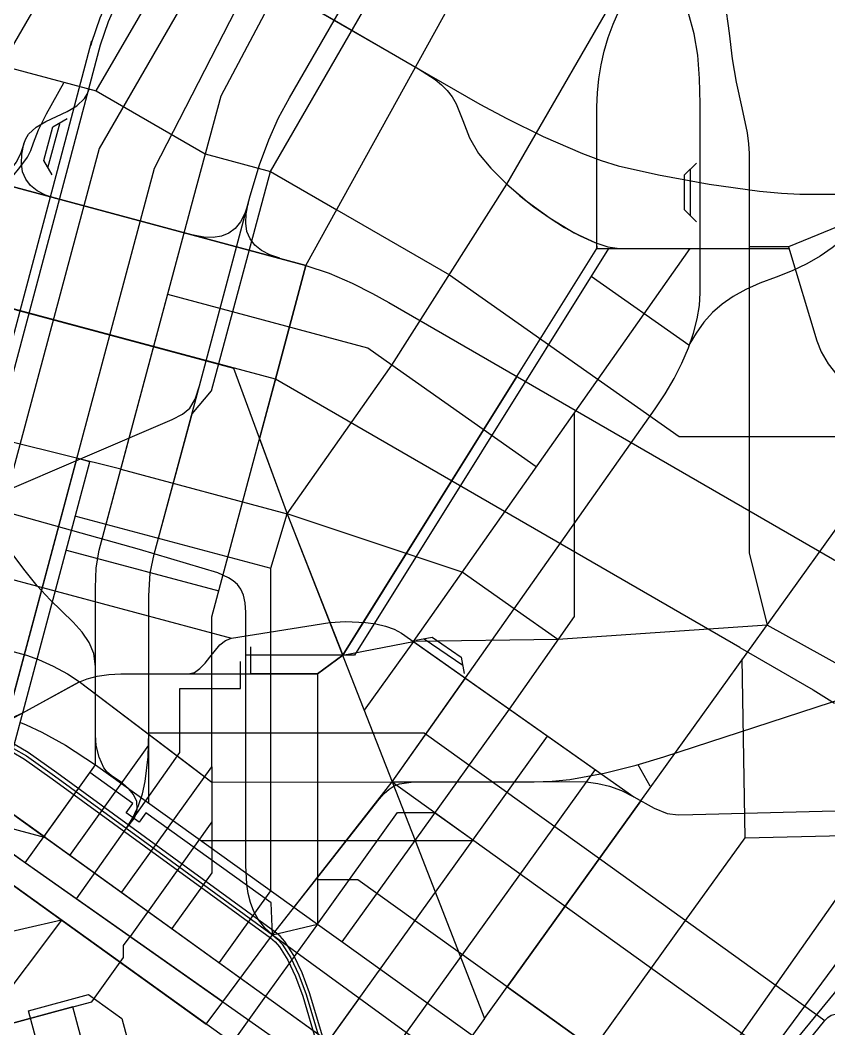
# Model space of a CAD drawing. Header units: millimetres. Extents: x 2 to 2848, y 1 to 2248.
# Drawn here: x 514.1 to 652.2, y 389.2 to 561.4 of the extents above; entities that cross this region are included whole.
import ezdxf

# ---------------------------------------------------------------- set-up
doc = ezdxf.new("R2010")
doc.units = ezdxf.units.MM
for name, color, linetype in [('1x', 7, 'CONTINUOUS'), ('1xx', 7, 'CONTINUOUS'), ('1x淵', 7, 'CONTINUOUS'), ('9x', 7, 'CONTINUOUS'), ('9xx', 7, 'CONTINUOUS'), ('9xx淵', 7, 'CONTINUOUS'), ('9x淵', 7, 'CONTINUOUS'), ('公園・緑地', 7, 'CONTINUOUS'), ('市街地', 7, 'CONTINUOUS'), ('新幹線', 7, 'CONTINUOUS'), ('河川・湖沼', 7, 'CONTINUOUS'), ('浦州地鉄', 7, 'CONTINUOUS'), ('浦州導軌BRT', 7, 'CONTINUOUS'), ('浦州市道', 7, 'CONTINUOUS'), ('浦州市電', 7, 'CONTINUOUS'), ('浦州環線', 7, 'CONTINUOUS'), ('浦州線', 7, 'CONTINUOUS'), ('海岸線', 7, 'CONTINUOUS'), ('清水線', 7, 'CONTINUOUS'), ('濼水電鉄', 7, 'CONTINUOUS'), ('臨海線', 7, 'CONTINUOUS'), ('自轉車道・登山道', 7, 'CONTINUOUS'), ('航路', 7, 'CONTINUOUS'), ('車廠', 7, 'CONTINUOUS'), ('青空急行', 7, 'CONTINUOUS'), ('高速道路', 7, 'CONTINUOUS')]:
    doc.layers.add(name, color=color, linetype=linetype)

msp = doc.modelspace()

# ---------------------------------------------------------------- linework, layer by layer
at = {"layer": '1x', "color": 1}
for points in [[(411.82395, 401.3172), (444.97471, 416.4633), (448.71854, 430.4354), (461.88632, 479.5768), (484.786167, 493.3489), (496.689056, 500.536), (510.929884, 553.6835), (571.722878, 658.6481), (571.722878, 710.2182)], [(531.340953, 484.7751), (543.794308, 531.2516), (548.42658, 548.5394), (598.590204, 643.1363)], [(531.34096, 484.7751), (484.27994, 496.4568), (441.18728, 508.0034)]]:
    msp.add_lwpolyline(points, dxfattribs=at)
at = {"layer": '1xx', "color": 2}
for points in [[(527.110927, 549.3478), (573.120989, 628.394), (625.678691, 719.4266), (632.168477, 730.6672), (632.168477, 757.6345), (630.30171, 758.57), (630.30171, 767.8309), (630.30171, 777.4885), (630.666472, 783.483012), (631.031234, 787.3443)], [(443.387, 549.169), (445.810454, 549.788177), (448.037981, 550.675642), (450.030377, 551.723258), (451.748434, 552.822888), (454.204712, 554.745639), (455.09317, 555.5788), (465.49471, 550.8615), (468.135597, 549.905597), (471.247055, 549.195075), (474.618505, 548.788266), (478.039371, 548.7435), (495.676946, 549.5572), (500.118027, 549.861692), (503.95935, 550.490137), (505.740037, 551.001203), (507.472706, 551.683689), (509.19133, 552.56774), (510.929884, 553.6835), (527.110927, 549.3478), (545.722591, 538.6022)], [(518.203041, 422.0369), (526.981995, 434.2987), (526.981995, 464.479), (527.106237, 467.898075), (527.632474, 470.9348), (531.341032, 484.7753)]]:
    msp.add_lwpolyline(points, dxfattribs=at)
at = {"layer": '1x淵', "color": 1}
for points in [[(411.82395, 401.3172), (444.97471, 416.4633), (448.71854, 430.4354), (461.88632, 479.5768), (484.786167, 493.3489), (496.689056, 500.536), (510.929884, 553.6835), (571.722878, 658.6481), (571.722878, 710.2182)], [(531.34094, 484.7751), (543.7943, 531.2516), (548.42658, 548.5394), (598.5902, 643.1363), (604.969784, 653.3659), (638.208065, 706.6794)], [(531.340958, 484.7751), (484.279938, 496.4568), (441.18728, 508.0034)]]:
    msp.add_lwpolyline(points, dxfattribs=at)
at = {"layer": '9x', "color": 1}
for points in [[(531.34095, 484.7751), (559.753072, 477.1621), (577.651552, 431.3473), (581.56511, 421.3426), (593.432651, 390.9624), (583.335225, 376.9006), (593.94798, 337.2937), (595.764748, 331.542558), (597.722507, 326.995587), (599.769254, 323.355273), (601.852989, 320.3241), (622.988472, 291.6778)], [(564.81292, 313.5585), (599.55906, 322.8687), (600.78518, 323.305572), (601.990503, 323.9318), (603.114856, 324.698653), (604.098065, 325.5574), (610.882543, 332.3104), (611.580436, 333.1674), (612.079441, 334.101275), (612.379147, 335.036837), (612.47914, 335.8989), (612.47914, 353.0421), (627.98732, 375.0828), (663.50884, 425.5927), (670.91718, 451.0589)], [(577.65156, 431.3473), (601.91104, 431.347), (604.950761, 431.48207), (607.978977, 431.79625), (613.86715, 432.83425), (619.308068, 434.205625), (624.03424, 435.655), (668.18716, 450.0608)], [(584.243067, 378.1647), (581.418825, 378.4595), (552.523018, 370.7169), (530.641104, 364.8537), (523.118312, 392.9292), (508.595174, 389.0378), (506.09293, 390.8356), (485.351475, 405.7395)]]:
    msp.add_lwpolyline(points, dxfattribs=at)
at = {"layer": '9xx', "color": 2}
for points in [[(531.481764, 412.5289), (546.860988, 433.9469), (546.860988, 459.5705), (557.725414, 500.1177), (562.935536, 519.562), (610.844513, 606.2799), (621.576092, 624.8675), (620.72969, 627.5077)], [(625.177336, 598.2002), (624.939465, 596.03256), (625.108936, 593.59232), (625.633964, 590.908736), (626.462762, 588.011062), (628.824525, 581.690473), (631.779933, 574.8646), (632.641779, 572.595398), (633.368764, 570.055714), (634.477343, 564.571537), (635.224053, 559.225342), (635.727279, 554.8304), (636.41732, 550.828461), (637.388154, 546.458187), (638.253747, 542.22822), (638.526442, 540.324802), (638.628064, 538.6472), (638.628064, 522.4641), (638.628064, 470.4534), (641.66346, 458.1159)], [(597.21736, 533.422), (619.124992, 571.3781), (620.994062, 571.1539)], [(558.206636, 566.982), (592.612867, 547.1176), (597.229121, 544.626417), (603.445288, 541.588738), (610.159542, 538.684389), (613.359132, 537.49466), (616.27006, 536.5932), (623.153617, 535.017388), (631.767408, 533.446), (640.380172, 532.239113), (644.14515, 531.88488), (647.260649, 531.7568), (667.279156, 531.7568), (674.7716, 531.2552), (676.870526, 530.878159), (679.08482, 530.14125), (681.035347, 529.251266), (682.34297, 528.415)], [(558.206638, 566.982), (567.790693, 561.4487), (582.177862, 553.1422), (584.975945, 551.326622), (586.100396, 550.397478), (587.067107, 549.413), (587.895069, 548.342366), (588.603274, 547.154753), (589.736372, 544.3053), (590.87363, 541.333522), (592.410248, 538.700875), (594.480176, 536.149641), (597.21736, 533.4221), (599.400828, 531.508893), (601.841334, 529.590523), (604.442003, 527.747208), (607.10596, 526.059162), (609.736328, 524.606603), (612.236232, 523.469745), (614.508797, 522.728806), (616.457146, 522.464), (630.286228, 522.464), (638.628064, 522.4641), (645.318742, 522.4641)], [(642.14374, 384.9792), (656.026401, 403.7563), (667.080719, 418.7797), (677.79045, 438.1241), (684.10011, 449.0528), (686.609423, 452.747012), (689.826946, 456.691275), (693.251854, 460.50935), (696.38332, 463.825), (703.68393, 471.4397), (723.56924, 492.4), (728.31666, 506.3292), (737.52602, 533.2781), (738.228117, 534.78795), (739.139964, 536.039798), (741.244679, 538.055838), (742.263434, 538.963201), (743.143712, 539.898908), (743.798456, 540.934546), (744.14061, 542.1417), (745.14611, 550.5833), (745.72811, 555.9), (745.867944, 558.985745), (745.666074, 561.758938)], [(675.31418, 543.8908), (667.279158, 531.7568), (645.318742, 522.714), (638.628064, 522.714)], [(545.722591, 538.6023), (556.855305, 535.6193), (568.190929, 529.0746)], [(548.146411, 400.529), (556.933726, 412.7658), (556.933885, 467.8523), (559.753073, 477.1621), (577.618723, 502.5216), (597.217368, 533.422)], [(568.190926, 529.0746), (587.454101, 517.953), (626.653497, 490.3316), (660.599009, 490.3316), (672.43853, 490.3316), (674.068792, 490.410804), (675.496082, 490.641299), (676.746017, 491.012413), (677.844217, 491.513473), (678.816297, 492.133806), (679.687876, 492.862739), (681.232, 494.603712), (684.241408, 498.919245), (686.116575, 501.323037), (688.51197, 503.777), (701.56529, 515.5211)], [(524.172385, 448.3671), (525.572793, 448.965378), (527.297061, 449.426125), (529.251577, 449.722359), (531.342726, 449.8271), (542.816408, 449.8271), (564.879245, 449.8271), (569.217274, 453.0309), (581.269785, 455.3498), (628.549054, 522.4639)], [(645.318742, 522.714), (650.147388, 506.658), (650.909611, 504.799609), (652.101511, 502.7711), (653.595878, 500.854941), (655.265506, 499.3336), (660.599, 495.5088), (660.599, 490.3316)], [(762.66695, 507.4073), (761.852688, 501.100288), (761.129081, 494.31365), (760.286091, 487.042888), (759.11368, 479.2835), (739.23411, 453.5725), (737.95988, 437.2816), (731.61024, 431.9638), (698.25316, 423.6105), (685.00816, 433.957), (677.79045, 438.1241), (641.663444, 458.1159), (605.956733, 455.6529), (581.269785, 455.3498)], [(593.432654, 390.9624), (597.300677, 396.3492), (620.130594, 428.1427), (660.599011, 484.4996), (660.599011, 490.3316)], [(458.83269, 468.182), (501.05468, 456.8135), (515.20424, 453.0222), (517.283106, 452.283134), (519.753955, 451.1401), (522.200317, 449.802366), (524.20572, 448.4792), (546.86068, 431.3143), (577.65156, 431.3473)], [(637.925594, 421.8104), (637.411085, 452.3526)], [(479.56726, 432.2687), (518.477811, 421.8427)], [(577.651555, 431.3473), (591.583005, 421.3427), (645.20976, 382.8326), (647.931502, 380.8781), (649.988583, 379.127537), (651.973148, 376.97385), (653.698023, 374.688687), (654.976033, 372.5437), (656.413357, 369.414402), (658.333447, 364.758112), (660.125044, 359.719192), (660.781639, 357.413858), (661.176888, 355.442)], [(518.222507, 422.0263), (579.036046, 378.2048), (583.210165, 377.77), (584.804333, 377.6034), (628.938605, 345.9106), (630.232884, 344.755121), (631.420611, 343.251247), (632.471346, 341.46158), (633.354649, 339.448725), (634.040082, 337.275286), (634.497205, 335.003866), (634.695578, 332.697069), (634.604763, 330.4175), (633.295138, 320.244588), (632.815726, 314.816098), (632.742647, 312.177492), (632.827424, 309.6507), (633.302675, 305.256855), (634.061573, 301.669212), (635.171467, 298.331639), (636.699707, 294.688), (638.859974, 290.121052), (641.433446, 285.004437), (644.490945, 279.1137)], [(621.836733, 399.4178), (627.771919, 407.6833), (637.925596, 421.8103), (669.122616, 422.5587)]]:
    msp.add_lwpolyline(points, dxfattribs=at)
msp.add_lwpolyline([(577.651555, 431.347)], close=True, dxfattribs=at)
at = {"layer": '9xx淵', "color": 1}
for points in [[(531.481762, 412.5289), (546.860986, 433.9469), (546.860986, 459.5705), (557.725412, 500.1177), (562.935534, 519.562), (610.844511, 606.2799), (621.57609, 624.8675), (620.729688, 627.5077)], [(625.177334, 598.2002), (624.939463, 596.03256), (625.108934, 593.59232), (625.633962, 590.908736), (626.46276, 588.011062), (628.824523, 581.690473), (631.779931, 574.8646), (632.641777, 572.595398), (633.368762, 570.055714), (634.477341, 564.571537), (635.224051, 559.225342), (635.727277, 554.8304), (636.417318, 550.828461), (637.388152, 546.458187), (638.253745, 542.22822), (638.52644, 540.324802), (638.628062, 538.6472), (638.628062, 522.4641), (638.628062, 470.4534), (641.663458, 458.1159)], [(597.217358, 533.422), (619.12499, 571.3781), (620.99406, 571.1539)], [(558.206636, 566.982), (567.790691, 561.4487), (582.17786, 553.1422), (584.975943, 551.326622), (586.100394, 550.397478), (587.067105, 549.413), (587.895067, 548.342366), (588.603272, 547.154753), (589.73637, 544.3053), (590.873628, 541.333522), (592.410246, 538.700875), (594.480174, 536.149641), (597.217358, 533.4221), (599.400826, 531.508893), (601.841332, 529.590523), (604.442001, 527.747208), (607.105958, 526.059162), (609.736326, 524.606603), (612.23623, 523.469745), (614.508795, 522.728806), (616.457144, 522.464), (630.286226, 522.464), (638.628062, 522.4641), (645.31874, 522.4641)], [(642.143738, 384.9792), (656.026399, 403.7563), (667.080717, 418.7797), (677.79045, 438.1241), (684.10011, 449.0528), (686.609423, 452.747012), (689.826946, 456.691275), (693.251854, 460.50935), (696.38332, 463.825), (703.68393, 471.4397), (723.56924, 492.4), (728.31666, 506.3292), (737.52602, 533.2781), (738.228117, 534.78795), (739.139964, 536.039798), (741.244679, 538.055838), (742.263434, 538.963201), (743.143712, 539.898908), (743.798456, 540.934546), (744.14061, 542.1417), (745.14611, 550.5833), (745.72811, 555.9), (745.867944, 558.985745), (745.666074, 561.758938)], [(675.31418, 543.8908), (667.279156, 531.7568), (645.31874, 522.714), (638.628062, 522.714)], [(545.722589, 538.6023), (556.855303, 535.6193), (568.190926, 529.0746)], [(548.146411, 400.529), (556.933726, 412.7658), (556.933885, 467.8523), (559.753073, 477.1621), (577.618723, 502.5216), (597.217368, 533.422)], [(568.190926, 529.0746), (587.454101, 517.953), (626.653497, 490.3316), (660.599009, 490.3316), (672.43853, 490.3316), (674.068792, 490.410804), (675.496082, 490.641299), (676.746017, 491.012413), (677.844217, 491.513473), (678.816297, 492.133806), (679.687876, 492.862739), (681.232, 494.603712), (684.241408, 498.919245), (686.116575, 501.323037), (688.51197, 503.777), (701.56529, 515.5211)], [(524.172383, 448.3671), (525.572791, 448.965378), (527.297059, 449.426125), (529.251575, 449.722359), (531.342724, 449.8271), (542.816406, 449.8271), (564.879243, 449.8271), (569.217271, 453.0309), (581.269783, 455.3498), (628.549052, 522.4639)], [(645.31874, 522.714), (650.147386, 506.658), (650.909609, 504.799609), (652.101509, 502.7711), (653.595876, 500.854941), (655.265504, 499.3336), (660.598998, 495.5088), (660.598998, 490.3316)], [(762.66695, 507.4073), (761.852688, 501.100288), (761.129081, 494.31365), (760.286091, 487.042888), (759.11368, 479.2835), (739.23411, 453.5725), (737.95988, 437.2816), (731.61024, 431.9638), (698.25316, 423.6105), (685.00816, 433.957), (677.79045, 438.1241), (641.663442, 458.1159), (605.956731, 455.6529), (581.269783, 455.3498)], [(593.432652, 390.9624), (597.300675, 396.3492), (620.130592, 428.1427), (660.599009, 484.4996), (660.599009, 490.3316)], [(458.83269, 468.182), (501.054678, 456.8135), (515.204238, 453.0222), (517.283104, 452.283134), (519.753953, 451.1401), (522.200315, 449.802366), (524.205718, 448.4792), (546.860678, 431.3143), (577.651558, 431.3473)], [(637.925594, 421.8104), (637.411085, 452.3526)], [(479.567258, 432.2687), (518.477809, 421.8427)], [(577.651553, 431.3473), (591.583003, 421.3427), (645.209758, 382.8326), (647.9315, 380.8781), (649.988581, 379.127537), (651.973146, 376.97385), (653.698021, 374.688687), (654.976031, 372.5437), (656.413355, 369.414402), (658.333445, 364.758112), (660.125042, 359.719192), (660.781637, 357.413858), (661.176886, 355.442)], [(518.204652, 422.0392), (579.036044, 378.2048), (583.210163, 377.77), (584.804331, 377.6034), (628.938603, 345.9106), (630.232882, 344.755121), (631.420609, 343.251247), (632.471344, 341.46158), (633.354647, 339.448725), (634.04008, 337.275286), (634.497203, 335.003866), (634.695576, 332.697069), (634.604761, 330.4175), (633.295136, 320.244588), (632.815724, 314.816098), (632.742645, 312.177492), (632.827422, 309.6507), (633.302673, 305.256855), (634.061571, 301.669212), (635.171465, 298.331639), (636.699705, 294.688), (638.859972, 290.121052), (641.433444, 285.004437), (644.490943, 279.1137)], [(621.836731, 399.4178), (627.771917, 407.6833), (637.925594, 421.8103), (669.122614, 422.5587)]]:
    msp.add_lwpolyline(points, dxfattribs=at)
at = {"layer": '9xx淵', "color": 2}
for points in [[(558.206638, 566.982), (592.612869, 547.1176), (597.229123, 544.626417), (603.44529, 541.588738), (610.159544, 538.684389), (613.359134, 537.49466), (616.270062, 536.5932), (623.153619, 535.017388), (631.76741, 533.446), (640.380174, 532.239113), (644.145152, 531.88488), (647.260651, 531.7568), (667.279158, 531.7568), (674.7716, 531.2552), (676.870526, 530.878159), (679.08482, 530.14125), (681.035347, 529.251266), (682.34297, 528.415)], [(552.660998, 449.827), (564.879245, 449.827), (569.217274, 453.0308)]]:
    msp.add_lwpolyline(points, dxfattribs=at)
at = {"layer": '9xx淵', "color": 1}
msp.add_lwpolyline([(577.651553, 431.347)], close=True, dxfattribs=at)
at = {"layer": '9x淵', "color": 1}
for points in [[(531.340952, 484.7751), (559.753074, 477.1621), (577.651554, 431.3473), (581.565112, 421.3426), (593.432653, 390.9624), (583.335227, 376.9006), (593.947982, 337.2937), (595.76475, 331.542558), (597.722509, 326.995587), (599.769256, 323.355273), (601.852991, 320.3241), (622.988474, 291.6778)], [(564.812915, 313.5585), (599.559055, 322.8687), (600.785175, 323.305572), (601.990498, 323.9318), (603.114851, 324.698653), (604.09806, 325.5574), (610.882538, 332.3104), (611.580431, 333.1674), (612.079436, 334.101275), (612.379142, 335.036837), (612.479135, 335.8989), (612.479135, 353.0421), (627.987315, 375.0828), (663.508835, 425.5927), (670.91718, 451.0589)], [(577.65156, 431.3473), (601.91104, 431.347), (604.950761, 431.48207), (607.978977, 431.79625), (613.86715, 432.83425), (619.308068, 434.205625), (624.03424, 435.655), (668.18716, 450.0608)], [(584.243067, 378.1647), (581.418825, 378.4595), (552.523018, 370.7169), (530.641104, 364.8537), (523.118312, 392.9292), (508.595174, 389.0378), (506.09293, 390.8356)]]:
    msp.add_lwpolyline(points, dxfattribs=at)
at = {"layer": '公園・緑地', "color": 7}
msp.add_lwpolyline([(523.80895, 486.6449), (505.65999, 418.9121), (545.89301, 389.9963), (548.72069, 393.8099), (514.99492, 417.5561), (512.78665, 419.1095), (512.78665, 425.9264), (510.40127, 427.6335), (526.05259, 486.0451)], close=True, dxfattribs=at)
at = {"layer": '市街地', "color": 7}
msp.add_lwpolyline([(562.93554, 519.562), (495.32516, 537.6781), (548.3569, 642.6483), (610.8445, 606.2798)], dxfattribs=at)
for points in [[(562.81108, 377.8376), (505.66, 418.912), (496, 421.5), (421.53086, 386.5088), (403.8203, 424.1375), (403.8203, 469.5135), (430.87396, 469.5135), (441.18728, 508.0034), (484.27994, 496.4568), (495.32516, 537.6781), (562.93554, 519.562), (557.72542, 500.1177), (555.013885, 489.9972), (559.75308, 477.1621), (569.217274, 453.0308), (581.269785, 455.3498), (618.93692, 428.8033), (620.130594, 428.1426), (597.300677, 396.3491), (627.625129, 374.5761), (612.47914, 353.0421), (572.36466, 342.2934)], [(543.9003, 387.3167), (557.699935, 377.4009), (560.339974, 367.5481), (524.757749, 358.0139), (515.573268, 392.2909), (525.806028, 395.0329), (531.474091, 390.9596), (536.650955, 371.6393), (546.305707, 374.2264), (543.090093, 386.2272)]]:
    msp.add_lwpolyline(points, close=True, dxfattribs=at)
at = {"layer": '新幹線', "color": 1}
msp.add_lwpolyline([(609.499187, 712.252832), (597.234007, 687.9753), (585.19551, 664.96703), (574.699163, 645.387603), (563.594789, 625.1536), (547.800959, 597.41355), (537.866448, 580.054712), (532.737246, 571.2839), (531.112619, 568.709347), (529.384393, 565.5134), (527.732276, 561.795228), (526.335974, 557.654), (526.172267, 557.106373), (526.23793, 557.423575), (526.33704, 557.860121), (526.273673, 557.670525), (520.476967, 535.741), (492.828007, 432.0905)], dxfattribs=at)
msp.add_lwpolyline([(609.499187, 712.252832), (597.234007, 687.9753), (585.19551, 664.96703), (574.699163, 645.387603), (563.594789, 625.1536), (547.800959, 597.41355), (537.866448, 580.054712), (532.737246, 571.2839), (531.112619, 568.709347), (529.384393, 565.5134), (527.732276, 561.795228), (526.335974, 557.654), (526.172267, 557.106373), (526.23793, 557.423575), (526.33704, 557.860121), (526.273673, 557.670525), (520.476967, 535.741), (492.828007, 432.0905)], dxfattribs=at)
at = {"layer": '河川・湖沼', "color": 4}
msp.add_lwpolyline([(622.436294, 692.942219), (618.738201, 687.134555), (614.77336, 681.4894), (610.678775, 675.718652), (605.260309, 667.791216), (592.757, 649.073825), (577.22172, 625.4418), (527.6308, 539.5478), (496, 421.5), (505.66, 418.912), (537.0831, 536.1847), (582.14244, 623.989), (595.820035, 646.462), (607.269484, 664.853753), (612.49967, 673.009423), (616.77266, 679.3939), (623.057225, 688.881686), (625.965892, 693.699395)], dxfattribs=at)
at = {"layer": '浦州地鉄', "color": 5}
for points in [[(462.03664, 424.2182), (463.563254, 425.023043), (464.825685, 425.97473), (465.848825, 427.018074), (466.657565, 428.097887), (467.731413, 430.146177), (468.24636, 431.6781), (476.48644, 462.4305), (477.196044, 464.270742), (478.18937, 465.664913), (479.462746, 466.766152), (481.0125, 467.7276), (490.790715, 472.070497), (510.323373, 480.49375), (540.08072, 493.2599), (541.873472, 494.163078), (543.119545, 495.2054), (544.020296, 496.713622), (544.77708, 499.0145)], [(532.26726, 423.4474), (533.577576, 425.118912), (533.932361, 425.896175), (534.112649, 426.634405), (534.026993, 427.99366), (533.475125, 429.196462), (532.611558, 430.242594), (531.590809, 431.131839), (529.69582, 432.4388), (529.009482, 433.027758), (528.434634, 433.775669), (527.594775, 435.587625), (527.126984, 437.553219), (526.982, 439.351), (526.982, 451.0589), (526.708662, 453.259975), (525.9356, 455.170273), (524.733238, 456.91722), (523.172004, 458.628238), (519.254621, 462.452183), (517.039325, 464.819958), (514.74686, 467.6615), (506.29674, 478.9393)], [(494.41196, 432.1451), (524.17238, 448.367), (525.572798, 448.965278), (527.29707, 449.426025), (529.251582, 449.722259), (531.34272, 449.827), (542.816416, 449.827), (543.879438, 450.068435), (544.830993, 450.709006), (545.707647, 451.623112), (546.545963, 452.68515), (548.253833, 454.750619), (549.196515, 455.502846), (550.247114, 455.9006), (567.021, 458.584), (569.703638, 458.770269), (573.110739, 458.596575), (574.863437, 458.343781), (576.53022, 457.963844), (578.022078, 457.444378), (579.25, 456.773), (618.93692, 428.8033)], [(494.41196, 432.1451), (508.5227, 428.4772), (509.925242, 427.923992), (511.245951, 427.111688), (513.69558, 425.2766), (578.334463, 378.7076), (581.00753, 376.650447), (582.918551, 374.724975), (583.650055, 373.694661), (584.265161, 372.556916), (585.245, 369.772), (593.948, 337.2937)]]:
    msp.add_lwpolyline(points, dxfattribs=at)
at = {"layer": '浦州導軌BRT', "color": 6}
for points in [[(598.96438, 500.5981), (612.62186, 522.4641), (630.28624, 522.464)], [(630.28624, 522.464), (638.62807, 522.4641), (645.31874, 522.4641)], [(598.96438, 500.5981), (576.22336, 464.2339), (569.21727, 453.0308), (564.87924, 449.827), (553.548, 449.827), (553.548, 454.429)]]:
    msp.add_lwpolyline(points, dxfattribs=at)
at = {"layer": '浦州市道', "color": 1}
for points in [[(536.10256, 427.7504), (536.10256, 439.8644), (536.10256, 463.157), (536.315635, 466.993462), (537.03802, 470.2663), (543.478215, 494.1897), (546.813407, 498.1425), (556.855305, 535.6193), (670.10094, 731.7665)], [(498.746089, 483.3806), (512.141675, 533.3736), (512.436303, 534.095921), (512.890195, 534.795289), (514.093082, 536.266487), (515.38497, 538.069842), (515.950111, 539.184405), (516.400488, 540.488), (517.25264, 542.690198), (518.634968, 545.458412), (521.592936, 550.7406)], [(602.267886, 485.1572), (577.618694, 502.5216), (573.517449, 505.42), (539.32747, 514.5812)], [(569.135359, 404.0338), (581.565113, 421.3427), (597.677973, 443.7856), (608.802672, 459.5821), (608.802672, 494.4334)], [(518.477811, 421.8427), (510.401273, 427.6335), (526.052594, 486.0451)], [(461.88632, 479.5768), (500.468021, 469.2388), (550.247114, 455.9005), (567.021, 458.584), (569.703637, 458.770269), (573.110738, 458.596575), (574.863436, 458.343781), (576.530219, 457.963844), (578.022077, 457.444378), (579.25, 456.773), (613.499167, 432.6356)], [(605.956733, 455.6529), (598.487492, 460.9146), (589.583628, 467.1852), (559.753075, 477.1621)], [(523.661184, 476.7677), (556.933887, 467.8523)], [(522.016322, 470.9398), (548.027985, 463.97)], [(581.269785, 455.3498), (572.849791, 443.6216)], [(564.879245, 449.827), (564.879139, 407.0889), (556.045045, 394.7878), (549.470651, 385.6321), (553.396416, 370.9809)], [(524.172385, 448.367), (514.53634, 443.1146), (512.126348, 442.0131), (511.292742, 441.867003), (510.564979, 441.9517), (501.019501, 444.5094), (500.181265, 444.649297), (499.284469, 444.642605), (497.35095, 444.222712), (495.290454, 443.316239), (493.17449, 441.9897)], [(560.907743, 409.9404), (577.651555, 431.3474), (590.153726, 449.0888)], [(514.166434, 441.5014), (515.135968, 441.117577), (517.819822, 439.877638), (521.880872, 437.64888), (526.981995, 434.2986), (564.879139, 407.0889), (569.303554, 403.9125), (642.117544, 351.6346), (661.176889, 355.442)], [(536.10258, 439.7592), (574.385592, 439.7592), (583.104909, 439.7593), (613.036175, 418.2628)], [(522.601686, 418.8127), (536.111972, 437.6271)], [(566.808507, 387.0981), (604.20707, 439.1839)], [(621.70468, 430.6198), (619.654159, 434.2578)], [(546.860988, 433.9468), (546.861094, 431.3143), (546.861094, 424.5674), (546.861094, 415.831), (540.035664, 406.3256)], [(612.315041, 433.4698), (570.10593, 374.6874)], [(545.065287, 421.3427), (581.565113, 421.3427), (591.583005, 421.3427)], [(613.036175, 418.2628), (651.53645, 390.617)], [(627.625129, 374.5762), (601.726601, 393.1711), (571.813127, 414.6487), (564.923007, 414.6487)], [(534.541009, 350.3004), (541.844303, 352.2573), (551.499768, 354.8445), (586.556822, 364.238), (598.962155, 367.562), (621.836733, 399.4178)]]:
    msp.add_lwpolyline(points, dxfattribs=at)
at = {"layer": '浦州市電', "color": 6}
for points in [[(496.68906, 500.5359), (506.67274, 537.7955), (510.9299, 553.6835), (571.72288, 658.6481)], [(514.99492, 417.556), (526.982, 434.2986), (526.982, 464.479), (527.106243, 467.898075), (527.632489, 470.9348), (543.79434, 531.2516), (548.42658, 548.5393), (598.5902, 643.1362)], [(558.206636, 566.982), (567.790691, 561.4487), (582.17786, 553.1422), (584.975943, 551.326622), (586.100394, 550.397478), (587.067105, 549.413), (587.895067, 548.342366), (588.603272, 547.154753), (589.73637, 544.3053), (590.873628, 541.333522), (592.410246, 538.700875), (594.480174, 536.149641), (597.217358, 533.4221)], [(597.217358, 533.4221), (600.679844, 530.478769), (604.625711, 527.624275), (608.704818, 525.148569), (612.567018, 523.3416), (612.621848, 522.464)], [(500.668072, 515.4066), (550.568806, 502.0358), (559.753075, 477.1621), (577.651555, 431.3473), (579.282262, 427.1842), (579.688423, 426.1445), (584.897143, 426.1443), (591.583005, 421.3428), (645.20976, 382.8326), (651.53645, 390.617)], [(501.05468, 456.8135), (515.20424, 453.0222), (517.283106, 452.283134), (519.753955, 451.1401), (522.200317, 449.802366), (524.20572, 448.4792), (542.99114, 434.2578), (546.86066, 431.3143), (577.65156, 431.3473), (598.4875, 460.9149)], [(557.24038, 405.2516), (557.018115, 410.698), (535.596038, 426.08), (534.441415, 424.4628), (532.243727, 426.0568), (533.366189, 427.6811), (526.041277, 432.9407)], [(546.86068, 431.3143), (546.86068, 424.5674), (532.89866, 404.9724)], [(557.24038, 405.2517), (564.879139, 407.0889), (578.53746, 426.1451), (579.688423, 426.1451)], [(523.7781, 411.3802), (532.26726, 423.4474)], [(513.1357, 418.8873), (548.7207, 393.8099), (557.24044, 405.2723)], [(521.035406, 392.371), (526.360939, 393.7979), (531.796671, 401.3637), (531.796671, 403.4252), (532.898661, 404.9724)], [(548.7207, 393.81), (563.932, 383.0831), (572.07038, 394.4487)], [(506.09293, 390.8356), (508.595174, 389.0376), (521.035406, 392.3709)]]:
    msp.add_lwpolyline(points, dxfattribs=at)
at = {"layer": '浦州環線', "color": 1}
for points in [[(520.15326, 530.9766), (518.431824, 531.557735), (517.013694, 532.299395), (515.896763, 533.205223), (515.078922, 534.278863), (514.558064, 535.523956), (514.33208, 536.944148), (514.398861, 538.543082), (514.7563, 540.3244), (515.087409, 541.197935), (515.564749, 541.955807), (516.87458, 543.190734), (518.518715, 544.161525), (520.330078, 545.000525), (522.141589, 545.840078), (523.786172, 546.812528), (525.096748, 548.050221), (525.574572, 548.80989), (525.90624, 549.6855)], [(520.15326, 530.9766), (518.431824, 531.557735), (517.013694, 532.299395), (515.896763, 533.205223), (515.078922, 534.278863), (514.558064, 535.523956), (514.33208, 536.944148), (514.398861, 538.543082), (514.7563, 540.3244), (515.087409, 541.197935), (515.564749, 541.955807), (516.87458, 543.190734), (518.518715, 544.161525), (520.330078, 545.000525), (522.141589, 545.840078), (523.786172, 546.812528), (525.096748, 548.050221), (525.574572, 548.80989), (525.90624, 549.6855)], [(465.31372, 545.5827), (495.32516, 537.6781), (562.93554, 519.562), (566.89634, 518.232062), (570.798373, 516.524575), (574.303853, 514.7461), (577.075, 513.2032), (681.0068, 453.1981), (682.990108, 451.930164), (684.050618, 450.848462), (684.605503, 449.560905), (685.07194, 447.6754), (685.710274, 444.636269), (685.955386, 442.682172), (686.033915, 440.534725), (685.857953, 438.266181), (685.339589, 435.948794), (684.390914, 433.654816), (682.92402, 431.4565)], [(514.7563, 540.3244), (514.175106, 538.601389), (513.433842, 537.181708), (512.528483, 536.063369), (511.455007, 535.244387), (510.209391, 534.722776), (508.78761, 534.496548), (507.185641, 534.563719), (505.39946, 534.9223)], [(514.7563, 540.3244), (514.175106, 538.601389), (513.433842, 537.181708), (512.528483, 536.063369), (511.455007, 535.244387), (510.209391, 534.722776), (508.78761, 534.496548), (507.185641, 534.563719), (505.39946, 534.9223)], [(553.0627, 530.1515), (552.481506, 528.428485), (551.740242, 527.008792), (550.834883, 525.890438), (549.761408, 525.071437), (548.515791, 524.549808), (547.09401, 524.323564), (545.492041, 524.390723), (543.70586, 524.7493)], [(553.0627, 530.1515), (552.481506, 528.428485), (551.740242, 527.008792), (550.834883, 525.890438), (549.761408, 525.071437), (548.515791, 524.549808), (547.09401, 524.323564), (545.492041, 524.390723), (543.70586, 524.7493)], [(558.45966, 520.8036), (556.738224, 521.384736), (555.320094, 522.126397), (554.203163, 523.032229), (553.385323, 524.105875), (552.864464, 525.350981), (552.63848, 526.771191), (552.705261, 528.370149), (553.0627, 530.1515)], [(558.45966, 520.8036), (556.738224, 521.384736), (555.320094, 522.126397), (554.203163, 523.032229), (553.385323, 524.105875), (552.864464, 525.350981), (552.63848, 526.771191), (552.705261, 528.370149), (553.0627, 530.1515)]]:
    msp.add_lwpolyline(points, dxfattribs=at)
at = {"layer": '浦州環線', "color": 7}
msp.add_lwpolyline([(465.31372, 545.5827), (495.32516, 537.6781), (562.93554, 519.562), (566.89634, 518.232062), (570.798373, 516.524575), (574.303853, 514.7461), (577.075, 513.2032), (681.0068, 453.1981), (682.990108, 451.930164), (684.050618, 450.848462), (684.605503, 449.560905), (685.07194, 447.6754), (685.710274, 444.636269), (685.955386, 442.682172), (686.033915, 440.534725), (685.857953, 438.266181), (685.339589, 435.948794), (684.390914, 433.654816), (682.92402, 431.4565)], dxfattribs=at)
at = {"layer": '浦州線', "color": 3}
msp.add_lwpolyline([(494.37395, 431.6781), (522.02291, 535.3286), (527.87681, 557.2229), (529.224527, 561.21902), (530.820293, 564.808987), (532.490477, 567.896661), (534.06145, 570.3859), (539.358283, 579.405534), (549.299792, 596.778125), (564.98461, 624.3609), (576.122436, 644.65167), (586.638527, 664.267201), (598.698322, 687.319337), (610.98601, 711.650463)], dxfattribs=at)
msp.add_lwpolyline([(494.37395, 431.6781), (522.02291, 535.3286), (527.87681, 557.2229), (529.224527, 561.21902), (530.820293, 564.808987), (532.490477, 567.896661), (534.06145, 570.3859), (539.358283, 579.405534), (549.299792, 596.778125), (564.98461, 624.3609), (576.122436, 644.65167), (586.638527, 664.267201), (598.698322, 687.319337), (610.98601, 711.650463)], dxfattribs=at)
at = {"layer": '浦州線', "color": 7}
msp.add_lwpolyline([(494.37396, 431.6781), (522.02292, 535.3286), (527.87682, 557.2229), (529.224537, 561.21902), (530.820303, 564.808987), (532.490487, 567.896661), (534.06146, 570.3859), (539.358293, 579.405534), (549.299802, 596.778125), (564.98462, 624.3609), (576.122446, 644.65167), (586.638537, 664.267201), (598.698332, 687.319337), (610.98602, 711.650463)], dxfattribs=at)
at = {"layer": '海岸線', "color": 4}
msp.add_lwpolyline([(566.94968, 292.6257), (576.68122, 326.4228), (572.36466, 342.2934), (562.81106, 377.8376), (505.66, 418.912), (496, 421.5), (417.47576, 384.6074)], dxfattribs=at)
at = {"layer": '清水線', "color": 7}
msp.add_lwpolyline([(557.24038, 405.2516), (555.895923, 406.449835), (554.838427, 407.784141), (554.034697, 409.226545), (553.451538, 410.749075), (553.055753, 412.323758), (552.814149, 413.922622), (552.6607, 417.081), (552.6607, 460.2938), (552.560479, 461.940871), (552.274669, 463.253622), (551.825549, 464.2851), (551.235398, 465.08835), (550.526494, 465.716419), (549.721117, 466.222353), (547.91006, 467.08), (534.508772, 471.024797), (507.027163, 478.72505)], dxfattribs=at)
at = {"layer": '清水線', "color": 1}
msp.add_lwpolyline([(557.24038, 405.2516), (555.895923, 406.449835), (554.838427, 407.784141), (554.034697, 409.226545), (553.451538, 410.749075), (553.055753, 412.323758), (552.814149, 413.922622), (552.6607, 417.081), (552.6607, 460.2938), (552.560479, 461.940871), (552.274669, 463.253622), (551.825549, 464.2851), (551.235398, 465.08835), (550.526494, 465.716419), (549.721117, 466.222353), (547.91006, 467.08), (534.508772, 471.024797), (507.027163, 478.72505)], dxfattribs=at)
at = {"layer": '濼水電鉄', "color": 5}
for points in [[(544.77708, 499.0145), (553.4325, 531.4513), (554.990201, 536.726117), (556.577505, 541.035712), (558.270056, 544.737452), (560.1435, 548.1887), (671.24674, 740.6253)], [(598.4875, 460.9146), (622.56458, 495.0458), (624.299613, 497.645651), (625.828459, 500.267202), (627.143366, 502.882548), (628.236582, 505.463788), (629.100356, 507.983016), (629.726935, 510.41233), (630.108567, 512.723826), (630.2375, 514.8896), (630.2375, 547.1687), (630.150683, 551.503311), (629.840622, 555.453463), (629.232906, 559.130783), (628.25312, 562.6469)], [(532.26726, 423.4474), (533.439209, 425.346073), (534.346421, 427.314898), (535.022331, 429.340721), (535.500373, 431.410388), (535.996593, 435.628633), (536.10256, 439.8644), (536.10256, 463.157), (536.315635, 466.993462), (537.03802, 470.2663), (544.77708, 499.0145)]]:
    msp.add_lwpolyline(points, dxfattribs=at)
at = {"layer": '濼水電鉄', "color": 3}
msp.add_lwpolyline([(544.77708, 499.0145), (553.4325, 531.4513), (554.990201, 536.726119), (556.577505, 541.035725), (558.270056, 544.737494), (560.1435, 548.1888), (671.24674, 740.6253)], dxfattribs=at)
at = {"layer": '濼水電鉄', "color": 1}
msp.add_lwpolyline([(598.4875, 460.9146), (622.56458, 495.0458), (624.299613, 497.645651), (625.828459, 500.267202), (627.143366, 502.882548), (628.236582, 505.463788), (629.100356, 507.983016), (629.726935, 510.41233), (630.108567, 512.723826), (630.2375, 514.8896), (630.2375, 547.1687), (630.150683, 551.503311), (629.840622, 555.453463), (629.232906, 559.130783), (628.25312, 562.6469)], dxfattribs=at)
at = {"layer": '臨海線', "color": 7}
for points in [[(557.623292, 405.7768), (520.376203, 432.9307), (515.519162, 436.356775), (513.263447, 437.680956), (511.246083, 438.499), (502.262565, 440.9201), (501.058128, 441.147153), (499.896998, 441.168727), (498.800361, 440.981165), (497.789403, 440.580813), (496.88531, 439.964015), (496.109268, 439.127117), (495.482464, 438.066464), (495.026083, 436.7784), (493.744803, 431.8414)], [(494.373952, 431.6781), (495.655234, 436.6151), (496.062708, 437.770478), (496.619057, 438.718386), (497.3066, 439.463173), (498.107656, 440.009187), (499.004545, 440.360779), (499.979585, 440.522295), (501.015094, 440.498086), (502.093393, 440.2925), (511.076934, 437.8714), (513.006272, 437.084164), (515.194133, 435.793838), (519.993291, 432.4055), (557.24038, 405.2516)], [(495.003117, 431.5148), (496.284398, 436.4518), (496.642964, 437.474492), (497.128858, 438.309655), (497.727904, 438.962331), (498.425925, 439.437562), (499.208747, 439.740393), (500.062193, 439.875864), (500.972089, 439.849019), (501.924257, 439.6649), (510.907796, 437.2438), (512.749111, 436.487372), (514.869117, 435.2309), (519.610388, 431.8803), (556.857468, 404.7264)], [(557.24038, 405.2516), (631.964057, 350.7767), (632.838577, 350.005467), (633.674995, 349.004914), (635.238332, 346.374169), (636.663677, 343.001107), (637.960636, 339.002372), (639.13882, 334.494606), (640.207836, 329.594451), (642.0568, 319.08355), (643.584393, 308.402811), (644.867485, 298.485378)], [(557.24038, 405.2516), (558.077942, 404.528963), (558.872739, 403.627834), (560.350338, 401.330119), (561.705775, 398.438488), (562.971648, 395.032975), (565.365088, 387.000444), (567.79144, 377.8728), (577.00006, 343.4304), (577.00006, 343.4304), (577.283048, 342.068037), (577.345864, 340.864546), (577.212915, 339.797259), (576.908605, 338.843506), (576.457341, 337.980618), (575.883527, 337.185926), (574.465872, 335.71045), (572.850887, 334.235724), (571.233813, 332.580394), (569.809897, 330.563104), (569.231385, 329.362051), (568.77438, 328.0025), (561.00248, 298.9973)], [(561.630205, 298.8286), (569.40217, 327.834), (569.843524, 329.130737), (570.412664, 330.284941), (571.83309, 332.252323), (573.461015, 333.909297), (575.094007, 335.429012), (576.529634, 336.98462), (577.110176, 337.829993), (577.565464, 338.74927), (577.870195, 339.764096), (577.999065, 340.896113), (577.926769, 342.166967), (577.628004, 343.5983), (568.419384, 378.0407), (565.988874, 387.19678), (563.566757, 395.311737), (562.27109, 398.772367), (560.872216, 401.725002), (559.335032, 404.08707), (558.503604, 405.020838), (557.624436, 405.776)], [(556.856324, 404.7272), (557.65228, 404.037088), (558.410447, 403.168599), (559.828461, 400.935236), (561.14046, 398.104608), (562.376538, 394.754213), (564.741301, 386.804108), (567.163496, 377.7049), (576.373619, 343.257), (576.640331, 341.965542), (576.693296, 340.831103), (576.556005, 339.829994), (576.251949, 338.93853), (575.237511, 337.389782), (573.837913, 335.995363), (572.24109, 334.565772), (570.634973, 332.911514), (569.207496, 330.843089), (568.619475, 329.594346), (568.146589, 328.171), (560.374754, 299.166)]]:
    msp.add_lwpolyline(points, dxfattribs=at)
at = {"layer": '臨海線', "color": 3}
for points in [[(494.37396, 431.6781), (495.65524, 436.6151), (496.062714, 437.770478), (496.619063, 438.718386), (497.306606, 439.463173), (498.107663, 440.009187), (499.004551, 440.360779), (499.979591, 440.522295), (501.015101, 440.498086), (502.0934, 440.2925), (511.07694, 437.8714), (513.006279, 437.084164), (515.19414, 435.793838), (519.9933, 432.4055), (557.24038, 405.2516)], [(557.24038, 405.2516), (558.077942, 404.528963), (558.872739, 403.627834), (560.350338, 401.330119), (561.705775, 398.438488), (562.971648, 395.032975), (565.365088, 387.000444), (567.79144, 377.8728), (577.00006, 343.4304), (577.00006, 343.4304), (577.283048, 342.068037), (577.345864, 340.864546), (577.212915, 339.797259), (576.908605, 338.843506), (576.457341, 337.980618), (575.883527, 337.185926), (574.465872, 335.71045), (572.850887, 334.235724), (571.233813, 332.580394), (569.809897, 330.563104), (569.231385, 329.362051), (568.77438, 328.0025), (561.00248, 298.9973)]]:
    msp.add_lwpolyline(points, dxfattribs=at)
at = {"layer": '臨海線', "color": 1}
msp.add_lwpolyline([(557.24038, 405.2516), (631.964057, 350.7767), (632.838577, 350.005467), (633.674995, 349.004914), (635.238332, 346.374169), (636.663677, 343.001107), (637.960636, 339.002372), (639.13882, 334.494606), (640.207836, 329.594451), (642.0568, 319.08355), (643.584393, 308.402811), (644.867485, 298.485378)], dxfattribs=at)
at = {"layer": '自轉車道・登山道', "color": 1}
for points in [[(672.16281, 539.2124), (669.403985, 537.631656), (666.614466, 535.54665), (663.605701, 532.838994), (660.18914, 529.3903), (656.562834, 525.745691), (654.718438, 524.088101), (652.787441, 522.543975), (650.720513, 521.116052), (648.468323, 519.807072), (645.981542, 518.619775), (643.21084, 517.5569), (640.457266, 516.533715), (638.030713, 515.444528), (635.895117, 514.260639), (634.014415, 512.95335), (632.352542, 511.493961), (630.873435, 509.853772), (629.541029, 508.004085), (628.31926, 505.9162), (611.66302, 517.6504)], [(614.62228, 522.4641), (571.21771, 453.0309), (569.21727, 453.0309), (552.64844, 453.0309)], [(532.26726, 423.4474), (541.37469, 436.3928), (541.37469, 447.3285), (551.748, 447.3285), (551.748, 451.9294)]]:
    msp.add_lwpolyline(points, dxfattribs=at)
at = {"layer": '航路', "color": 6}
for points in [[(521.17648, 407.7604), (495.41916, 401.8239)], [(521.17643, 407.7604), (509.24306, 391.9266)]]:
    msp.add_lwpolyline(points, dxfattribs=at)
at = {"layer": '車廠', "color": 7}
for points in [[(519.579295, 535.004231), (518.165083, 537.45373), (519.718, 543.249296), (522.167487, 544.6635), (522.167487, 544.6635)], [(518.872188, 536.228976), (520.942745, 543.956403)]]:
    msp.add_lwpolyline(points, dxfattribs=at)
at = {"layer": '車廠', "color": 5}
for points in [[(629.6, 527.02998), (627.6, 529.02999), (627.6, 535.03), (629.6, 537.02999), (629.6, 537.02999)], [(628.6, 528.02998), (628.6, 536.03)], [(581.717284, 455.551661), (584.497658, 456.070862), (589.447024, 452.679116), (589.966222, 449.898756), (589.966222, 449.898756)], [(583.107467, 455.811264), (589.706627, 451.288933)]]:
    msp.add_lwpolyline(points, dxfattribs=at)
at = {"layer": '青空急行', "color": 5}
for points in [[(557.24044, 405.2723), (575.43794, 428.4053), (576.308614, 429.399288), (577.156982, 430.139763), (578.011804, 430.664012), (578.901838, 431.009325), (580.902574, 431.3123), (583.38926, 431.347), (601.91104, 431.347), (606.631889, 431.429542), (610.77756, 431.355137), (612.7592, 431.108128), (614.746441, 430.640739), (616.789081, 429.89259), (618.93692, 428.8033), (622.411341, 426.879331), (624.605037, 425.982525), (626.475795, 425.745381), (628.9814, 425.8004), (668.73136, 426.7954)], [(619.2403, 340.3301), (621.236473, 341.277839), (623.150414, 342.408025), (624.980689, 343.695693), (626.725868, 345.115877), (629.955211, 348.25393), (632.826988, 351.622462), (635.329744, 355.021749), (637.452028, 358.252067), (640.50936, 363.4069), (641.247663, 364.87099), (641.800681, 366.348999), (642.470892, 369.340108), (642.760057, 372.36689), (642.90824, 375.416012), (643.155506, 378.474139), (643.741918, 381.527936), (644.237324, 383.049043), (644.907541, 384.564068), (645.782577, 386.071342), (646.89244, 387.5692), (682.92402, 431.4564)], [(651.53645, 390.617), (652.049189, 391.134864), (652.604163, 391.497639), (653.754956, 391.822012), (654.817107, 391.718305), (655.618892, 391.3147), (665.127355, 383.4082), (666.89069, 382.114508), (667.857321, 381.587913), (668.894723, 381.184387), (670.013495, 380.936107), (671.224235, 380.875248), (672.537541, 381.033987), (673.96401, 381.4445), (696.28825, 389.661), (697.735916, 390.12022), (699.050423, 390.391439), (701.380645, 390.456037), (703.480279, 390.027117), (705.55069, 389.277), (725.87299, 381.1086)]]:
    msp.add_lwpolyline(points, dxfattribs=at)
at = {"layer": '青空急行', "color": 1}
for points in [[(601.91104, 431.347), (606.631889, 431.429541), (610.77756, 431.355125), (612.7592, 431.108104), (614.746441, 430.640697), (616.789081, 429.892523), (618.93692, 428.8032), (622.411341, 426.879288), (624.605037, 425.9825), (626.475795, 425.745338), (628.9814, 425.8003), (668.73136, 426.7954), (672.414534, 426.927234), (674.294483, 427.096566), (676.161545, 427.417475), (677.986875, 427.951937), (679.741628, 428.761928), (681.396958, 429.909424), (682.92402, 431.4564)], [(640.50936, 363.4069), (641.247663, 364.87099), (641.800681, 366.348999), (642.470892, 369.340108), (642.760057, 372.36689), (642.90824, 375.416012), (643.155506, 378.474139), (643.741918, 381.527936), (644.237324, 383.049043), (644.907541, 384.564068), (645.782577, 386.071342), (646.89244, 387.5692), (682.92402, 431.4564)], [(651.53645, 390.617), (652.049189, 391.134864), (652.604163, 391.497639), (653.754956, 391.822012), (654.817107, 391.718305), (655.618892, 391.3147), (665.127355, 383.4082), (666.89069, 382.114508), (667.857321, 381.587913), (668.894723, 381.184387), (670.013495, 380.936107), (671.224235, 380.875248), (672.537541, 381.033987), (673.96401, 381.4445), (696.28825, 389.661), (697.735916, 390.12022), (699.050423, 390.391439), (701.380645, 390.456037), (703.480279, 390.027117), (705.55069, 389.277), (725.87299, 381.1086)]]:
    msp.add_lwpolyline(points, dxfattribs=at)
at = {"layer": '高速道路', "color": 1}
for points in [[(569.217267, 453.0308), (574.175135, 460.9587), (598.96437, 500.5981), (612.621844, 522.464), (612.621792, 546.624), (612.700933, 549.017057), (612.936694, 551.415484), (613.326563, 553.804175), (613.868029, 556.168025), (614.558582, 558.491928), (615.395709, 560.760778), (616.3769, 562.959471)], [(569.217274, 453.0308), (574.175142, 460.9587), (598.964377, 500.5981), (612.621851, 522.4641), (612.621799, 546.624), (612.70094, 549.017057), (612.936701, 551.415484), (613.32657, 553.804175), (613.868036, 556.168025), (614.558589, 558.491928), (615.395716, 560.760778), (616.376907, 562.959471)], [(637.03564, 454.3279), (557.72542, 500.1177), (462.77916, 525.5585), (458.122999, 527.130865), (452.754583, 529.47055), (446.962466, 532.390604), (441.035205, 535.704075)], [(637.03564, 454.3279), (557.72542, 500.1176), (462.77916, 525.5584), (458.122999, 527.130794), (452.754583, 529.470494), (446.962466, 532.390553), (441.035205, 535.704025)], [(637.03564, 454.3279), (649.54408, 447.1061), (653.21102, 444.795841)], [(637.03564, 454.3279), (649.54408, 447.1061), (653.21102, 444.795841)]]:
    msp.add_lwpolyline(points, dxfattribs=at)

doc.saveas('drawing.dxf')
